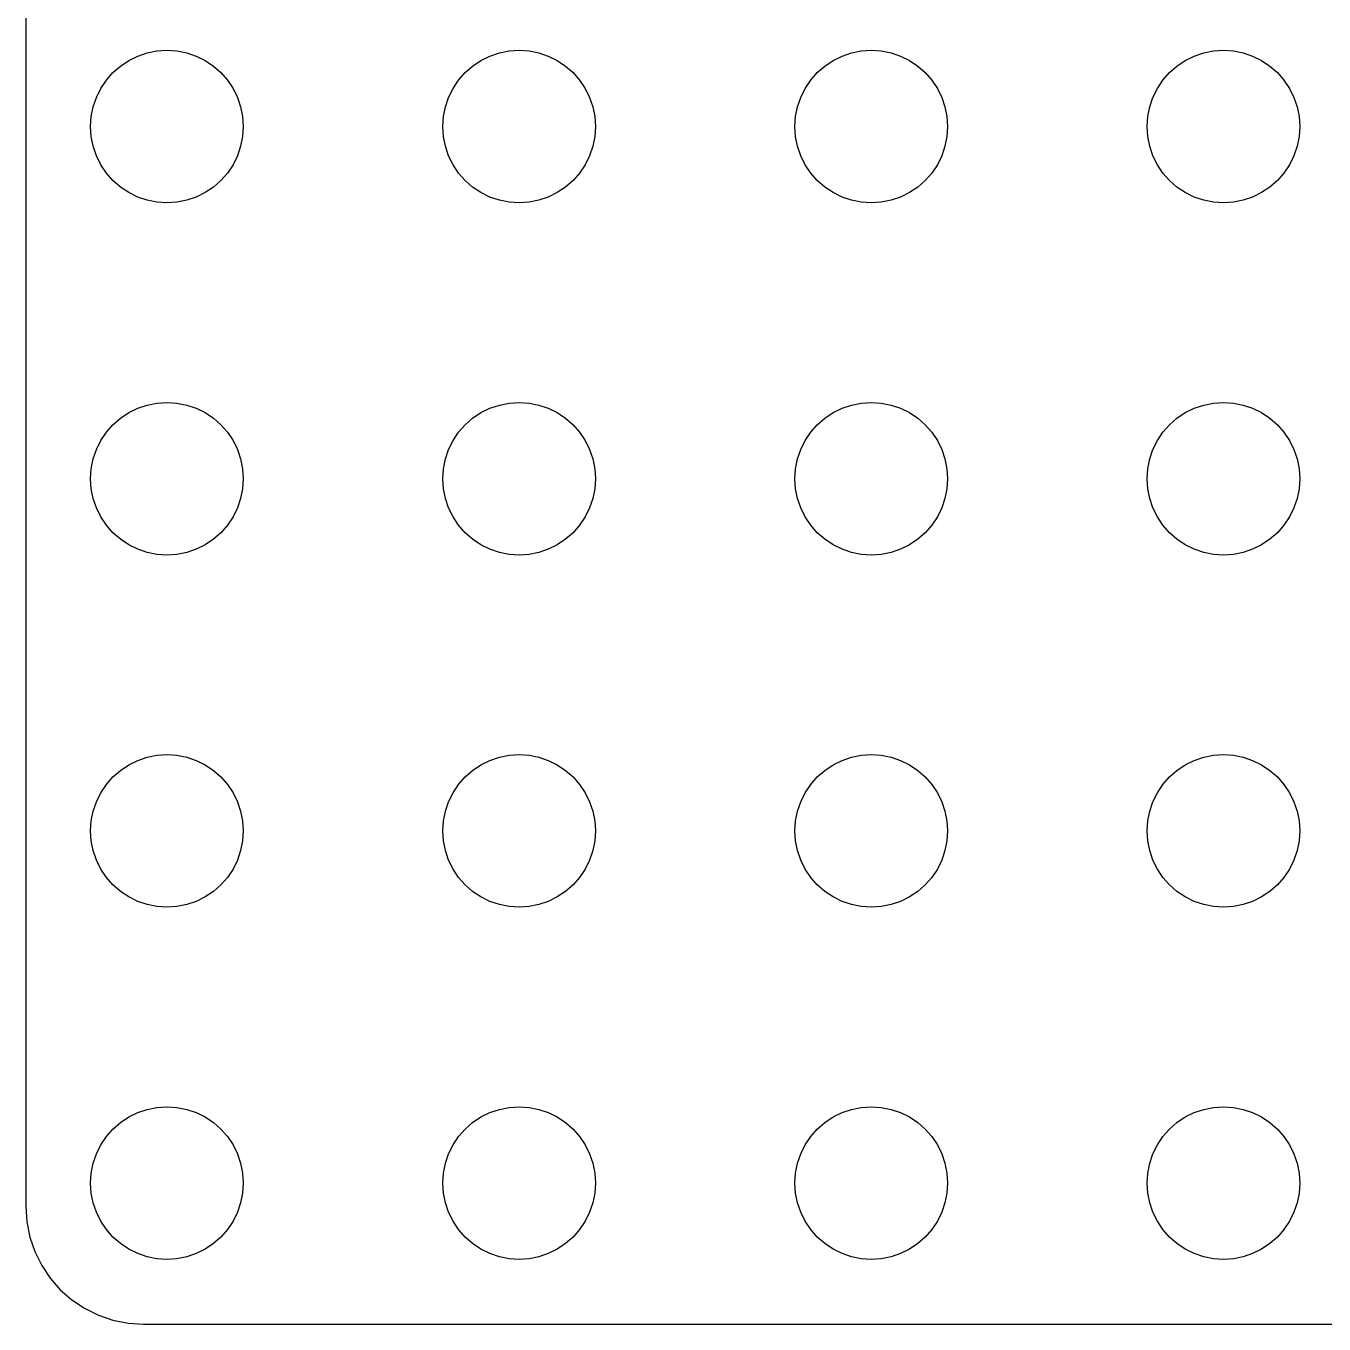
# Model space of a CAD drawing. Header units: metres. Extents: x -104 to 104, y -104 to 104.
# Drawn here: x -103.5 to -48.2, y -103.5 to -48.2 of the extents above; entities that cross this region are included whole.
import ezdxf

# ---------------------------------------------------------------- set-up
doc = ezdxf.new("R2010")
doc.units = ezdxf.units.M

msp = doc.modelspace()

# ---------------------------------------------------------------- linework, layer by layer
for p, q in [((-103.505, 98.505), (-103.505, -98.505)), ((-99.4785, -49.9216), (-99.125, -49.6854)), ((-99.125, -49.6854), (-98.7437, -49.4974)), ((-98.7437, -49.4974), (-98.3412, -49.3607)), ((-98.3412, -49.3607), (-97.9242, -49.2778)), ((-97.9242, -49.2778), (-97.5, -49.25)), ((-97.5, -49.25), (-97.0758, -49.2778)), ((-97.0758, -49.2778), (-96.6588, -49.3607)), ((-96.6588, -49.3607), (-96.2563, -49.4974)), ((-96.2563, -49.4974), (-95.875, -49.6854)), ((-95.875, -49.6854), (-95.5215, -49.9216)), ((-84.4785, -49.9216), (-84.125, -49.6854)), ((-84.125, -49.6854), (-83.7437, -49.4974)), ((-83.7437, -49.4974), (-83.3412, -49.3607)), ((-83.3412, -49.3607), (-82.9242, -49.2778)), ((-82.9242, -49.2778), (-82.5, -49.25)), ((-82.5, -49.25), (-82.0758, -49.2778)), ((-82.0758, -49.2778), (-81.6588, -49.3607)), ((-81.6588, -49.3607), (-81.2563, -49.4974)), ((-81.2563, -49.4974), (-80.875, -49.6854)), ((-80.875, -49.6854), (-80.5215, -49.9216)), ((-69.4785, -49.9216), (-69.125, -49.6854)), ((-69.125, -49.6854), (-68.7437, -49.4974)), ((-68.7437, -49.4974), (-68.3412, -49.3607)), ((-68.3412, -49.3607), (-67.9242, -49.2778)), ((-67.9242, -49.2778), (-67.5, -49.25)), ((-67.5, -49.25), (-67.0758, -49.2778)), ((-67.0758, -49.2778), (-66.6588, -49.3607)), ((-66.6588, -49.3607), (-66.2563, -49.4974)), ((-66.2563, -49.4974), (-65.875, -49.6854)), ((-65.875, -49.6854), (-65.5215, -49.9216)), ((-54.4785, -49.9216), (-54.125, -49.6854)), ((-54.125, -49.6854), (-53.7437, -49.4974)), ((-53.7437, -49.4974), (-53.3412, -49.3607)), ((-53.3412, -49.3607), (-52.9242, -49.2778)), ((-52.9242, -49.2778), (-52.5, -49.25)), ((-52.5, -49.25), (-52.0758, -49.2778)), ((-52.0758, -49.2778), (-51.6588, -49.3607)), ((-51.6588, -49.3607), (-51.2563, -49.4974)), ((-51.2563, -49.4974), (-50.875, -49.6854)), ((-50.875, -49.6854), (-50.5215, -49.9216)), ((-100.078, -50.5215), (-99.7981, -50.2019)), ((-99.7981, -50.2019), (-99.4785, -49.9216)), ((-95.5215, -49.9216), (-95.2019, -50.2019)), ((-95.2019, -50.2019), (-94.9216, -50.5215)), ((-85.0784, -50.5215), (-84.7981, -50.2019)), ((-84.7981, -50.2019), (-84.4785, -49.9216)), ((-80.5215, -49.9216), (-80.2019, -50.2019)), ((-80.2019, -50.2019), (-79.9216, -50.5215)), ((-70.0784, -50.5215), (-69.7981, -50.2019)), ((-69.7981, -50.2019), (-69.4785, -49.9216)), ((-65.5215, -49.9216), (-65.2019, -50.2019)), ((-65.2019, -50.2019), (-64.9216, -50.5215)), ((-55.0784, -50.5215), (-54.7981, -50.2019)), ((-54.7981, -50.2019), (-54.4785, -49.9216)), ((-50.5215, -49.9216), (-50.2019, -50.2019)), ((-50.2019, -50.2019), (-49.9216, -50.5215)), ((-100.315, -50.875), (-100.078, -50.5215)), ((-94.9216, -50.5215), (-94.6854, -50.875)), ((-85.3146, -50.875), (-85.0784, -50.5215)), ((-79.9216, -50.5215), (-79.6854, -50.875)), ((-70.3146, -50.875), (-70.0784, -50.5215)), ((-64.9216, -50.5215), (-64.6854, -50.875)), ((-55.3146, -50.875), (-55.0784, -50.5215)), ((-49.9216, -50.5215), (-49.6854, -50.875)), ((-100.639, -51.6588), (-100.503, -51.2563)), ((-100.503, -51.2563), (-100.315, -50.875)), ((-94.6854, -50.875), (-94.4974, -51.2563)), ((-94.4974, -51.2563), (-94.3607, -51.6588)), ((-85.6393, -51.6588), (-85.5026, -51.2563)), ((-85.5026, -51.2563), (-85.3146, -50.875)), ((-79.6854, -50.875), (-79.4974, -51.2563)), ((-79.4974, -51.2563), (-79.3607, -51.6588)), ((-70.6393, -51.6588), (-70.5026, -51.2563)), ((-70.5026, -51.2563), (-70.3146, -50.875)), ((-64.6854, -50.875), (-64.4974, -51.2563)), ((-64.4974, -51.2563), (-64.3607, -51.6588)), ((-55.6393, -51.6588), (-55.5026, -51.2563)), ((-55.5026, -51.2563), (-55.3146, -50.875)), ((-49.6854, -50.875), (-49.4974, -51.2563)), ((-49.4974, -51.2563), (-49.3607, -51.6588)), ((-100.722, -52.0758), (-100.639, -51.6588)), ((-94.3607, -51.6588), (-94.2778, -52.0758)), ((-85.7222, -52.0758), (-85.6393, -51.6588)), ((-79.3607, -51.6588), (-79.2778, -52.0758)), ((-70.7222, -52.0758), (-70.6393, -51.6588)), ((-64.3607, -51.6588), (-64.2778, -52.0758)), ((-55.7222, -52.0758), (-55.6393, -51.6588)), ((-49.3607, -51.6588), (-49.2778, -52.0758)), ((-100.75, -52.5), (-100.722, -52.0758)), ((-100.722, -52.9242), (-100.75, -52.5)), ((-94.2778, -52.0758), (-94.25, -52.5)), ((-94.25, -52.5), (-94.2778, -52.9242)), ((-85.75, -52.5), (-85.7222, -52.0758)), ((-85.7222, -52.9242), (-85.75, -52.5)), ((-79.2778, -52.0758), (-79.25, -52.5)), ((-79.25, -52.5), (-79.2778, -52.9242)), ((-70.75, -52.5), (-70.7222, -52.0758)), ((-70.7222, -52.9242), (-70.75, -52.5)), ((-64.2778, -52.0758), (-64.25, -52.5)), ((-64.25, -52.5), (-64.2778, -52.9242)), ((-55.75, -52.5), (-55.7222, -52.0758)), ((-55.7222, -52.9242), (-55.75, -52.5)), ((-49.2778, -52.0758), (-49.25, -52.5)), ((-49.25, -52.5), (-49.2778, -52.9242)), ((-100.639, -53.3412), (-100.722, -52.9242)), ((-94.2778, -52.9242), (-94.3607, -53.3412)), ((-85.6393, -53.3412), (-85.7222, -52.9242)), ((-79.2778, -52.9242), (-79.3607, -53.3412)), ((-70.6393, -53.3412), (-70.7222, -52.9242)), ((-64.2778, -52.9242), (-64.3607, -53.3412)), ((-55.6393, -53.3412), (-55.7222, -52.9242)), ((-49.2778, -52.9242), (-49.3607, -53.3412)), ((-100.503, -53.7437), (-100.639, -53.3412)), ((-94.3607, -53.3412), (-94.4974, -53.7437)), ((-85.5026, -53.7437), (-85.6393, -53.3412)), ((-79.3607, -53.3412), (-79.4974, -53.7437)), ((-70.5026, -53.7437), (-70.6393, -53.3412)), ((-64.3607, -53.3412), (-64.4974, -53.7437)), ((-55.5026, -53.7437), (-55.6393, -53.3412)), ((-49.3607, -53.3412), (-49.4974, -53.7437)), ((-100.315, -54.125), (-100.503, -53.7437)), ((-100.078, -54.4785), (-100.315, -54.125)), ((-94.6854, -54.125), (-94.9216, -54.4785)), ((-94.4974, -53.7437), (-94.6854, -54.125)), ((-85.3146, -54.125), (-85.5026, -53.7437)), ((-85.0784, -54.4785), (-85.3146, -54.125)), ((-79.6854, -54.125), (-79.9216, -54.4785)), ((-79.4974, -53.7437), (-79.6854, -54.125)), ((-70.3146, -54.125), (-70.5026, -53.7437)), ((-70.0784, -54.4785), (-70.3146, -54.125)), ((-64.6854, -54.125), (-64.9216, -54.4785)), ((-64.4974, -53.7437), (-64.6854, -54.125)), ((-55.3146, -54.125), (-55.5026, -53.7437)), ((-55.0784, -54.4785), (-55.3146, -54.125)), ((-49.6854, -54.125), (-49.9216, -54.4785)), ((-49.4974, -53.7437), (-49.6854, -54.125)), ((-99.7981, -54.7981), (-100.078, -54.4785)), ((-94.9216, -54.4785), (-95.2019, -54.7981)), ((-84.7981, -54.7981), (-85.0784, -54.4785)), ((-79.9216, -54.4785), (-80.2019, -54.7981)), ((-69.7981, -54.7981), (-70.0784, -54.4785)), ((-64.9216, -54.4785), (-65.2019, -54.7981)), ((-54.7981, -54.7981), (-55.0784, -54.4785)), ((-49.9216, -54.4785), (-50.2019, -54.7981)), ((-99.4785, -55.0784), (-99.7981, -54.7981)), ((-99.125, -55.3146), (-99.4785, -55.0784)), ((-95.5215, -55.0784), (-95.875, -55.3146)), ((-95.2019, -54.7981), (-95.5215, -55.0784)), ((-84.4785, -55.0784), (-84.7981, -54.7981)), ((-84.125, -55.3146), (-84.4785, -55.0784)), ((-80.5215, -55.0784), (-80.875, -55.3146)), ((-80.2019, -54.7981), (-80.5215, -55.0784)), ((-69.4785, -55.0784), (-69.7981, -54.7981)), ((-69.125, -55.3146), (-69.4785, -55.0784)), ((-65.5215, -55.0784), (-65.875, -55.3146)), ((-65.2019, -54.7981), (-65.5215, -55.0784)), ((-54.4785, -55.0784), (-54.7981, -54.7981)), ((-54.125, -55.3146), (-54.4785, -55.0784)), ((-50.5215, -55.0784), (-50.875, -55.3146)), ((-50.2019, -54.7981), (-50.5215, -55.0784)), ((-98.7437, -55.5026), (-99.125, -55.3146)), ((-98.3412, -55.6393), (-98.7437, -55.5026)), ((-97.9242, -55.7222), (-98.3412, -55.6393)), ((-97.5, -55.75), (-97.9242, -55.7222)), ((-97.0758, -55.7222), (-97.5, -55.75)), ((-96.6588, -55.6393), (-97.0758, -55.7222)), ((-96.2563, -55.5026), (-96.6588, -55.6393)), ((-95.875, -55.3146), (-96.2563, -55.5026)), ((-83.7437, -55.5026), (-84.125, -55.3146)), ((-83.3412, -55.6393), (-83.7437, -55.5026)), ((-82.9242, -55.7222), (-83.3412, -55.6393)), ((-82.5, -55.75), (-82.9242, -55.7222)), ((-82.0758, -55.7222), (-82.5, -55.75)), ((-81.6588, -55.6393), (-82.0758, -55.7222)), ((-81.2563, -55.5026), (-81.6588, -55.6393)), ((-80.875, -55.3146), (-81.2563, -55.5026)), ((-68.7437, -55.5026), (-69.125, -55.3146)), ((-68.3412, -55.6393), (-68.7437, -55.5026)), ((-67.9242, -55.7222), (-68.3412, -55.6393)), ((-67.5, -55.75), (-67.9242, -55.7222)), ((-67.0758, -55.7222), (-67.5, -55.75)), ((-66.6588, -55.6393), (-67.0758, -55.7222)), ((-66.2563, -55.5026), (-66.6588, -55.6393)), ((-65.875, -55.3146), (-66.2563, -55.5026)), ((-53.7437, -55.5026), (-54.125, -55.3146)), ((-53.3412, -55.6393), (-53.7437, -55.5026)), ((-52.9242, -55.7222), (-53.3412, -55.6393)), ((-52.5, -55.75), (-52.9242, -55.7222)), ((-52.0758, -55.7222), (-52.5, -55.75)), ((-51.6588, -55.6393), (-52.0758, -55.7222)), ((-51.2563, -55.5026), (-51.6588, -55.6393)), ((-50.875, -55.3146), (-51.2563, -55.5026)), ((-99.4785, -64.9216), (-99.125, -64.6854)), ((-99.125, -64.6854), (-98.7437, -64.4974)), ((-98.7437, -64.4974), (-98.3412, -64.3607)), ((-98.3412, -64.3607), (-97.9242, -64.2778)), ((-97.9242, -64.2778), (-97.5, -64.25)), ((-97.5, -64.25), (-97.0758, -64.2778)), ((-97.0758, -64.2778), (-96.6588, -64.3607)), ((-96.6588, -64.3607), (-96.2563, -64.4974)), ((-96.2563, -64.4974), (-95.875, -64.6854)), ((-95.875, -64.6854), (-95.5215, -64.9216)), ((-84.4785, -64.9216), (-84.125, -64.6854)), ((-84.125, -64.6854), (-83.7437, -64.4974)), ((-83.7437, -64.4974), (-83.3412, -64.3607)), ((-83.3412, -64.3607), (-82.9242, -64.2778)), ((-82.9242, -64.2778), (-82.5, -64.25)), ((-82.5, -64.25), (-82.0758, -64.2778)), ((-82.0758, -64.2778), (-81.6588, -64.3607)), ((-81.6588, -64.3607), (-81.2563, -64.4974)), ((-81.2563, -64.4974), (-80.875, -64.6854)), ((-80.875, -64.6854), (-80.5215, -64.9216)), ((-69.4785, -64.9216), (-69.125, -64.6854)), ((-69.125, -64.6854), (-68.7437, -64.4974)), ((-68.7437, -64.4974), (-68.3412, -64.3607)), ((-68.3412, -64.3607), (-67.9242, -64.2778)), ((-67.9242, -64.2778), (-67.5, -64.25)), ((-67.5, -64.25), (-67.0758, -64.2778)), ((-67.0758, -64.2778), (-66.6588, -64.3607)), ((-66.6588, -64.3607), (-66.2563, -64.4974)), ((-66.2563, -64.4974), (-65.875, -64.6854)), ((-65.875, -64.6854), (-65.5215, -64.9216)), ((-54.4785, -64.9216), (-54.125, -64.6854)), ((-54.125, -64.6854), (-53.7437, -64.4974)), ((-53.7437, -64.4974), (-53.3412, -64.3607)), ((-53.3412, -64.3607), (-52.9242, -64.2778)), ((-52.9242, -64.2778), (-52.5, -64.25)), ((-52.5, -64.25), (-52.0758, -64.2778)), ((-52.0758, -64.2778), (-51.6588, -64.3607)), ((-51.6588, -64.3607), (-51.2563, -64.4974)), ((-51.2563, -64.4974), (-50.875, -64.6854)), ((-50.875, -64.6854), (-50.5215, -64.9216)), ((-100.078, -65.5215), (-99.7981, -65.2019)), ((-99.7981, -65.2019), (-99.4785, -64.9216)), ((-95.5215, -64.9216), (-95.2019, -65.2019)), ((-95.2019, -65.2019), (-94.9216, -65.5215)), ((-85.0784, -65.5215), (-84.7981, -65.2019)), ((-84.7981, -65.2019), (-84.4785, -64.9216)), ((-80.5215, -64.9216), (-80.2019, -65.2019)), ((-80.2019, -65.2019), (-79.9216, -65.5215)), ((-70.0784, -65.5215), (-69.7981, -65.2019)), ((-69.7981, -65.2019), (-69.4785, -64.9216)), ((-65.5215, -64.9216), (-65.2019, -65.2019)), ((-65.2019, -65.2019), (-64.9216, -65.5215)), ((-55.0784, -65.5215), (-54.7981, -65.2019)), ((-54.7981, -65.2019), (-54.4785, -64.9216)), ((-50.5215, -64.9216), (-50.2019, -65.2019)), ((-50.2019, -65.2019), (-49.9216, -65.5215)), ((-100.315, -65.875), (-100.078, -65.5215)), ((-94.9216, -65.5215), (-94.6854, -65.875)), ((-85.3146, -65.875), (-85.0784, -65.5215)), ((-79.9216, -65.5215), (-79.6854, -65.875)), ((-70.3146, -65.875), (-70.0784, -65.5215)), ((-64.9216, -65.5215), (-64.6854, -65.875)), ((-55.3146, -65.875), (-55.0784, -65.5215)), ((-49.9216, -65.5215), (-49.6854, -65.875)), ((-100.639, -66.6588), (-100.503, -66.2563)), ((-100.503, -66.2563), (-100.315, -65.875)), ((-94.6854, -65.875), (-94.4974, -66.2563)), ((-94.4974, -66.2563), (-94.3607, -66.6588)), ((-85.6393, -66.6588), (-85.5026, -66.2563)), ((-85.5026, -66.2563), (-85.3146, -65.875)), ((-79.6854, -65.875), (-79.4974, -66.2563)), ((-79.4974, -66.2563), (-79.3607, -66.6588)), ((-70.6393, -66.6588), (-70.5026, -66.2563)), ((-70.5026, -66.2563), (-70.3146, -65.875)), ((-64.6854, -65.875), (-64.4974, -66.2563)), ((-64.4974, -66.2563), (-64.3607, -66.6588)), ((-55.6393, -66.6588), (-55.5026, -66.2563)), ((-55.5026, -66.2563), (-55.3146, -65.875)), ((-49.6854, -65.875), (-49.4974, -66.2563)), ((-49.4974, -66.2563), (-49.3607, -66.6588)), ((-100.722, -67.0758), (-100.639, -66.6588)), ((-94.3607, -66.6588), (-94.2778, -67.0758)), ((-85.7222, -67.0758), (-85.6393, -66.6588)), ((-79.3607, -66.6588), (-79.2778, -67.0758)), ((-70.7222, -67.0758), (-70.6393, -66.6588)), ((-64.3607, -66.6588), (-64.2778, -67.0758)), ((-55.7222, -67.0758), (-55.6393, -66.6588)), ((-49.3607, -66.6588), (-49.2778, -67.0758)), ((-100.75, -67.5), (-100.722, -67.0758)), ((-94.2778, -67.0758), (-94.25, -67.5)), ((-85.75, -67.5), (-85.7222, -67.0758)), ((-79.2778, -67.0758), (-79.25, -67.5)), ((-70.75, -67.5), (-70.7222, -67.0758)), ((-64.2778, -67.0758), (-64.25, -67.5)), ((-55.75, -67.5), (-55.7222, -67.0758)), ((-49.2778, -67.0758), (-49.25, -67.5)), ((-100.722, -67.9242), (-100.75, -67.5)), ((-100.639, -68.3412), (-100.722, -67.9242)), ((-94.2778, -67.9242), (-94.3607, -68.3412)), ((-94.25, -67.5), (-94.2778, -67.9242)), ((-85.7222, -67.9242), (-85.75, -67.5)), ((-85.6393, -68.3412), (-85.7222, -67.9242)), ((-79.2778, -67.9242), (-79.3607, -68.3412)), ((-79.25, -67.5), (-79.2778, -67.9242)), ((-70.7222, -67.9242), (-70.75, -67.5)), ((-70.6393, -68.3412), (-70.7222, -67.9242)), ((-64.2778, -67.9242), (-64.3607, -68.3412)), ((-64.25, -67.5), (-64.2778, -67.9242)), ((-55.7222, -67.9242), (-55.75, -67.5)), ((-55.6393, -68.3412), (-55.7222, -67.9242)), ((-49.2778, -67.9242), (-49.3607, -68.3412)), ((-49.25, -67.5), (-49.2778, -67.9242)), ((-100.503, -68.7437), (-100.639, -68.3412)), ((-94.3607, -68.3412), (-94.4974, -68.7437)), ((-85.5026, -68.7437), (-85.6393, -68.3412)), ((-79.3607, -68.3412), (-79.4974, -68.7437)), ((-70.5026, -68.7437), (-70.6393, -68.3412)), ((-64.3607, -68.3412), (-64.4974, -68.7437)), ((-55.5026, -68.7437), (-55.6393, -68.3412)), ((-49.3607, -68.3412), (-49.4974, -68.7437)), ((-100.315, -69.125), (-100.503, -68.7437)), ((-94.4974, -68.7437), (-94.6854, -69.125)), ((-85.3146, -69.125), (-85.5026, -68.7437)), ((-79.4974, -68.7437), (-79.6854, -69.125)), ((-70.3146, -69.125), (-70.5026, -68.7437)), ((-64.4974, -68.7437), (-64.6854, -69.125)), ((-55.3146, -69.125), (-55.5026, -68.7437)), ((-49.4974, -68.7437), (-49.6854, -69.125)), ((-100.078, -69.4785), (-100.315, -69.125)), ((-99.7981, -69.7981), (-100.078, -69.4785)), ((-94.9216, -69.4785), (-95.2019, -69.7981)), ((-94.6854, -69.125), (-94.9216, -69.4785)), ((-85.0784, -69.4785), (-85.3146, -69.125)), ((-84.7981, -69.7981), (-85.0784, -69.4785)), ((-79.9216, -69.4785), (-80.2019, -69.7981)), ((-79.6854, -69.125), (-79.9216, -69.4785)), ((-70.0784, -69.4785), (-70.3146, -69.125)), ((-69.7981, -69.7981), (-70.0784, -69.4785)), ((-64.9216, -69.4785), (-65.2019, -69.7981)), ((-64.6854, -69.125), (-64.9216, -69.4785)), ((-55.0784, -69.4785), (-55.3146, -69.125)), ((-54.7981, -69.7981), (-55.0784, -69.4785)), ((-49.9216, -69.4785), (-50.2019, -69.7981)), ((-49.6854, -69.125), (-49.9216, -69.4785)), ((-99.4785, -70.0784), (-99.7981, -69.7981)), ((-99.125, -70.3146), (-99.4785, -70.0784)), ((-95.5215, -70.0784), (-95.875, -70.3146)), ((-95.2019, -69.7981), (-95.5215, -70.0784)), ((-84.4785, -70.0784), (-84.7981, -69.7981)), ((-84.125, -70.3146), (-84.4785, -70.0784)), ((-80.5215, -70.0784), (-80.875, -70.3146)), ((-80.2019, -69.7981), (-80.5215, -70.0784)), ((-69.4785, -70.0784), (-69.7981, -69.7981)), ((-69.125, -70.3146), (-69.4785, -70.0784)), ((-65.5215, -70.0784), (-65.875, -70.3146)), ((-65.2019, -69.7981), (-65.5215, -70.0784)), ((-54.4785, -70.0784), (-54.7981, -69.7981)), ((-54.125, -70.3146), (-54.4785, -70.0784)), ((-50.5215, -70.0784), (-50.875, -70.3146)), ((-50.2019, -69.7981), (-50.5215, -70.0784)), ((-98.7437, -70.5026), (-99.125, -70.3146)), ((-98.3412, -70.6393), (-98.7437, -70.5026)), ((-97.9242, -70.7222), (-98.3412, -70.6393)), ((-97.5, -70.75), (-97.9242, -70.7222)), ((-97.0758, -70.7222), (-97.5, -70.75)), ((-96.6588, -70.6393), (-97.0758, -70.7222)), ((-96.2563, -70.5026), (-96.6588, -70.6393)), ((-95.875, -70.3146), (-96.2563, -70.5026)), ((-83.7437, -70.5026), (-84.125, -70.3146)), ((-83.3412, -70.6393), (-83.7437, -70.5026)), ((-82.9242, -70.7222), (-83.3412, -70.6393)), ((-82.5, -70.75), (-82.9242, -70.7222)), ((-82.0758, -70.7222), (-82.5, -70.75)), ((-81.6588, -70.6393), (-82.0758, -70.7222)), ((-81.2563, -70.5026), (-81.6588, -70.6393)), ((-80.875, -70.3146), (-81.2563, -70.5026)), ((-68.7437, -70.5026), (-69.125, -70.3146)), ((-68.3412, -70.6393), (-68.7437, -70.5026)), ((-67.9242, -70.7222), (-68.3412, -70.6393)), ((-67.5, -70.75), (-67.9242, -70.7222)), ((-67.0758, -70.7222), (-67.5, -70.75)), ((-66.6588, -70.6393), (-67.0758, -70.7222)), ((-66.2563, -70.5026), (-66.6588, -70.6393)), ((-65.875, -70.3146), (-66.2563, -70.5026)), ((-53.7437, -70.5026), (-54.125, -70.3146)), ((-53.3412, -70.6393), (-53.7437, -70.5026)), ((-52.9242, -70.7222), (-53.3412, -70.6393)), ((-52.5, -70.75), (-52.9242, -70.7222)), ((-52.0758, -70.7222), (-52.5, -70.75)), ((-51.6588, -70.6393), (-52.0758, -70.7222)), ((-51.2563, -70.5026), (-51.6588, -70.6393)), ((-50.875, -70.3146), (-51.2563, -70.5026)), ((-99.125, -79.6854), (-98.7437, -79.4974)), ((-98.7437, -79.4974), (-98.3412, -79.3607)), ((-98.3412, -79.3607), (-97.9242, -79.2778)), ((-97.9242, -79.2778), (-97.5, -79.25)), ((-97.5, -79.25), (-97.0758, -79.2778)), ((-97.0758, -79.2778), (-96.6588, -79.3607)), ((-96.6588, -79.3607), (-96.2563, -79.4974)), ((-96.2563, -79.4974), (-95.875, -79.6854)), ((-84.125, -79.6854), (-83.7437, -79.4974)), ((-83.7437, -79.4974), (-83.3412, -79.3607)), ((-83.3412, -79.3607), (-82.9242, -79.2778)), ((-82.9242, -79.2778), (-82.5, -79.25)), ((-82.5, -79.25), (-82.0758, -79.2778)), ((-82.0758, -79.2778), (-81.6588, -79.3607)), ((-81.6588, -79.3607), (-81.2563, -79.4974)), ((-81.2563, -79.4974), (-80.875, -79.6854)), ((-69.125, -79.6854), (-68.7437, -79.4974)), ((-68.7437, -79.4974), (-68.3412, -79.3607)), ((-68.3412, -79.3607), (-67.9242, -79.2778)), ((-67.9242, -79.2778), (-67.5, -79.25)), ((-67.5, -79.25), (-67.0758, -79.2778)), ((-67.0758, -79.2778), (-66.6588, -79.3607)), ((-66.6588, -79.3607), (-66.2563, -79.4974)), ((-66.2563, -79.4974), (-65.875, -79.6854)), ((-54.125, -79.6854), (-53.7437, -79.4974)), ((-53.7437, -79.4974), (-53.3412, -79.3607)), ((-53.3412, -79.3607), (-52.9242, -79.2778)), ((-52.9242, -79.2778), (-52.5, -79.25)), ((-52.5, -79.25), (-52.0758, -79.2778)), ((-52.0758, -79.2778), (-51.6588, -79.3607)), ((-51.6588, -79.3607), (-51.2563, -79.4974)), ((-51.2563, -79.4974), (-50.875, -79.6854)), ((-99.7981, -80.2019), (-99.4785, -79.9216)), ((-99.4785, -79.9216), (-99.125, -79.6854)), ((-95.875, -79.6854), (-95.5215, -79.9216)), ((-95.5215, -79.9216), (-95.2019, -80.2019)), ((-84.7981, -80.2019), (-84.4785, -79.9216)), ((-84.4785, -79.9216), (-84.125, -79.6854)), ((-80.875, -79.6854), (-80.5215, -79.9216)), ((-80.5215, -79.9216), (-80.2019, -80.2019)), ((-69.7981, -80.2019), (-69.4785, -79.9216)), ((-69.4785, -79.9216), (-69.125, -79.6854)), ((-65.875, -79.6854), (-65.5215, -79.9216)), ((-65.5215, -79.9216), (-65.2019, -80.2019)), ((-54.7981, -80.2019), (-54.4785, -79.9216)), ((-54.4785, -79.9216), (-54.125, -79.6854)), ((-50.875, -79.6854), (-50.5215, -79.9216)), ((-50.5215, -79.9216), (-50.2019, -80.2019)), ((-100.315, -80.875), (-100.078, -80.5215)), ((-100.078, -80.5215), (-99.7981, -80.2019)), ((-95.2019, -80.2019), (-94.9216, -80.5215)), ((-94.9216, -80.5215), (-94.6854, -80.875)), ((-85.3146, -80.875), (-85.0784, -80.5215)), ((-85.0784, -80.5215), (-84.7981, -80.2019)), ((-80.2019, -80.2019), (-79.9216, -80.5215)), ((-79.9216, -80.5215), (-79.6854, -80.875)), ((-70.3146, -80.875), (-70.0784, -80.5215)), ((-70.0784, -80.5215), (-69.7981, -80.2019)), ((-65.2019, -80.2019), (-64.9216, -80.5215)), ((-64.9216, -80.5215), (-64.6854, -80.875)), ((-55.3146, -80.875), (-55.0784, -80.5215)), ((-55.0784, -80.5215), (-54.7981, -80.2019)), ((-50.2019, -80.2019), (-49.9216, -80.5215)), ((-49.9216, -80.5215), (-49.6854, -80.875)), ((-100.639, -81.6588), (-100.503, -81.2563)), ((-100.503, -81.2563), (-100.315, -80.875)), ((-94.6854, -80.875), (-94.4974, -81.2563)), ((-94.4974, -81.2563), (-94.3607, -81.6588)), ((-85.6393, -81.6588), (-85.5026, -81.2563)), ((-85.5026, -81.2563), (-85.3146, -80.875)), ((-79.6854, -80.875), (-79.4974, -81.2563)), ((-79.4974, -81.2563), (-79.3607, -81.6588)), ((-70.6393, -81.6588), (-70.5026, -81.2563)), ((-70.5026, -81.2563), (-70.3146, -80.875)), ((-64.6854, -80.875), (-64.4974, -81.2563)), ((-64.4974, -81.2563), (-64.3607, -81.6588)), ((-55.6393, -81.6588), (-55.5026, -81.2563)), ((-55.5026, -81.2563), (-55.3146, -80.875)), ((-49.6854, -80.875), (-49.4974, -81.2563)), ((-49.4974, -81.2563), (-49.3607, -81.6588)), ((-100.722, -82.0758), (-100.639, -81.6588)), ((-94.3607, -81.6588), (-94.2778, -82.0758)), ((-85.7222, -82.0758), (-85.6393, -81.6588)), ((-79.3607, -81.6588), (-79.2778, -82.0758)), ((-70.7222, -82.0758), (-70.6393, -81.6588)), ((-64.3607, -81.6588), (-64.2778, -82.0758)), ((-55.7222, -82.0758), (-55.6393, -81.6588)), ((-49.3607, -81.6588), (-49.2778, -82.0758)), ((-100.75, -82.5), (-100.722, -82.0758)), ((-94.2778, -82.0758), (-94.25, -82.5)), ((-85.75, -82.5), (-85.7222, -82.0758)), ((-79.2778, -82.0758), (-79.25, -82.5)), ((-70.75, -82.5), (-70.7222, -82.0758)), ((-64.2778, -82.0758), (-64.25, -82.5)), ((-55.75, -82.5), (-55.7222, -82.0758)), ((-49.2778, -82.0758), (-49.25, -82.5)), ((-100.722, -82.9242), (-100.75, -82.5)), ((-100.639, -83.3412), (-100.722, -82.9242)), ((-94.2778, -82.9242), (-94.3607, -83.3412)), ((-94.25, -82.5), (-94.2778, -82.9242)), ((-85.7222, -82.9242), (-85.75, -82.5)), ((-85.6393, -83.3412), (-85.7222, -82.9242)), ((-79.2778, -82.9242), (-79.3607, -83.3412)), ((-79.25, -82.5), (-79.2778, -82.9242)), ((-70.7222, -82.9242), (-70.75, -82.5)), ((-70.6393, -83.3412), (-70.7222, -82.9242)), ((-64.2778, -82.9242), (-64.3607, -83.3412)), ((-64.25, -82.5), (-64.2778, -82.9242)), ((-55.7222, -82.9242), (-55.75, -82.5)), ((-55.6393, -83.3412), (-55.7222, -82.9242)), ((-49.2778, -82.9242), (-49.3607, -83.3412)), ((-49.25, -82.5), (-49.2778, -82.9242)), ((-100.503, -83.7437), (-100.639, -83.3412)), ((-94.3607, -83.3412), (-94.4974, -83.7437)), ((-85.5026, -83.7437), (-85.6393, -83.3412)), ((-79.3607, -83.3412), (-79.4974, -83.7437)), ((-70.5026, -83.7437), (-70.6393, -83.3412)), ((-64.3607, -83.3412), (-64.4974, -83.7437)), ((-55.5026, -83.7437), (-55.6393, -83.3412)), ((-49.3607, -83.3412), (-49.4974, -83.7437)), ((-100.315, -84.125), (-100.503, -83.7437)), ((-94.4974, -83.7437), (-94.6854, -84.125)), ((-85.3146, -84.125), (-85.5026, -83.7437)), ((-79.4974, -83.7437), (-79.6854, -84.125)), ((-70.3146, -84.125), (-70.5026, -83.7437)), ((-64.4974, -83.7437), (-64.6854, -84.125)), ((-55.3146, -84.125), (-55.5026, -83.7437)), ((-49.4974, -83.7437), (-49.6854, -84.125)), ((-100.078, -84.4785), (-100.315, -84.125)), ((-99.7981, -84.7981), (-100.078, -84.4785)), ((-94.9216, -84.4785), (-95.2019, -84.7981)), ((-94.6854, -84.125), (-94.9216, -84.4785)), ((-85.0784, -84.4785), (-85.3146, -84.125)), ((-84.7981, -84.7981), (-85.0784, -84.4785)), ((-79.9216, -84.4785), (-80.2019, -84.7981)), ((-79.6854, -84.125), (-79.9216, -84.4785)), ((-70.0784, -84.4785), (-70.3146, -84.125)), ((-69.7981, -84.7981), (-70.0784, -84.4785)), ((-64.9216, -84.4785), (-65.2019, -84.7981)), ((-64.6854, -84.125), (-64.9216, -84.4785)), ((-55.0784, -84.4785), (-55.3146, -84.125)), ((-54.7981, -84.7981), (-55.0784, -84.4785)), ((-49.9216, -84.4785), (-50.2019, -84.7981)), ((-49.6854, -84.125), (-49.9216, -84.4785)), ((-99.4785, -85.0784), (-99.7981, -84.7981)), ((-99.125, -85.3146), (-99.4785, -85.0784)), ((-95.5215, -85.0784), (-95.875, -85.3146)), ((-95.2019, -84.7981), (-95.5215, -85.0784)), ((-84.4785, -85.0784), (-84.7981, -84.7981)), ((-84.125, -85.3146), (-84.4785, -85.0784)), ((-80.5215, -85.0784), (-80.875, -85.3146)), ((-80.2019, -84.7981), (-80.5215, -85.0784)), ((-69.4785, -85.0784), (-69.7981, -84.7981)), ((-69.125, -85.3146), (-69.4785, -85.0784)), ((-65.5215, -85.0784), (-65.875, -85.3146)), ((-65.2019, -84.7981), (-65.5215, -85.0784)), ((-54.4785, -85.0784), (-54.7981, -84.7981)), ((-54.125, -85.3146), (-54.4785, -85.0784)), ((-50.5215, -85.0784), (-50.875, -85.3146)), ((-50.2019, -84.7981), (-50.5215, -85.0784)), ((-98.7437, -85.5026), (-99.125, -85.3146)), ((-98.3412, -85.6393), (-98.7437, -85.5026)), ((-97.9242, -85.7222), (-98.3412, -85.6393)), ((-96.6588, -85.6393), (-97.0758, -85.7222)), ((-96.2563, -85.5026), (-96.6588, -85.6393)), ((-95.875, -85.3146), (-96.2563, -85.5026)), ((-83.7437, -85.5026), (-84.125, -85.3146)), ((-83.3412, -85.6393), (-83.7437, -85.5026)), ((-82.9242, -85.7222), (-83.3412, -85.6393)), ((-81.6588, -85.6393), (-82.0758, -85.7222)), ((-81.2563, -85.5026), (-81.6588, -85.6393)), ((-80.875, -85.3146), (-81.2563, -85.5026)), ((-68.7437, -85.5026), (-69.125, -85.3146)), ((-68.3412, -85.6393), (-68.7437, -85.5026)), ((-67.9242, -85.7222), (-68.3412, -85.6393)), ((-66.6588, -85.6393), (-67.0758, -85.7222)), ((-66.2563, -85.5026), (-66.6588, -85.6393)), ((-65.875, -85.3146), (-66.2563, -85.5026)), ((-53.7437, -85.5026), (-54.125, -85.3146)), ((-53.3412, -85.6393), (-53.7437, -85.5026)), ((-52.9242, -85.7222), (-53.3412, -85.6393)), ((-51.6588, -85.6393), (-52.0758, -85.7222)), ((-51.2563, -85.5026), (-51.6588, -85.6393)), ((-50.875, -85.3146), (-51.2563, -85.5026)), ((-97.5, -85.75), (-97.9242, -85.7222)), ((-97.0758, -85.7222), (-97.5, -85.75)), ((-82.5, -85.75), (-82.9242, -85.7222)), ((-82.0758, -85.7222), (-82.5, -85.75)), ((-67.5, -85.75), (-67.9242, -85.7222)), ((-67.0758, -85.7222), (-67.5, -85.75)), ((-52.5, -85.75), (-52.9242, -85.7222)), ((-52.0758, -85.7222), (-52.5, -85.75)), ((-99.125, -94.6854), (-98.7437, -94.4974)), ((-98.7437, -94.4974), (-98.3412, -94.3607)), ((-98.3412, -94.3607), (-97.9242, -94.2778)), ((-97.9242, -94.2778), (-97.5, -94.25)), ((-97.5, -94.25), (-97.0758, -94.2778)), ((-97.0758, -94.2778), (-96.6588, -94.3607)), ((-96.6588, -94.3607), (-96.2563, -94.4974)), ((-96.2563, -94.4974), (-95.875, -94.6854)), ((-84.125, -94.6854), (-83.7437, -94.4974)), ((-83.7437, -94.4974), (-83.3412, -94.3607)), ((-83.3412, -94.3607), (-82.9242, -94.2778)), ((-82.9242, -94.2778), (-82.5, -94.25)), ((-82.5, -94.25), (-82.0758, -94.2778)), ((-82.0758, -94.2778), (-81.6588, -94.3607)), ((-81.6588, -94.3607), (-81.2563, -94.4974)), ((-81.2563, -94.4974), (-80.875, -94.6854)), ((-69.125, -94.6854), (-68.7437, -94.4974)), ((-68.7437, -94.4974), (-68.3412, -94.3607)), ((-68.3412, -94.3607), (-67.9242, -94.2778)), ((-67.9242, -94.2778), (-67.5, -94.25)), ((-67.5, -94.25), (-67.0758, -94.2778)), ((-67.0758, -94.2778), (-66.6588, -94.3607)), ((-66.6588, -94.3607), (-66.2563, -94.4974)), ((-66.2563, -94.4974), (-65.875, -94.6854)), ((-54.125, -94.6854), (-53.7437, -94.4974)), ((-53.7437, -94.4974), (-53.3412, -94.3607)), ((-53.3412, -94.3607), (-52.9242, -94.2778)), ((-52.9242, -94.2778), (-52.5, -94.25)), ((-52.5, -94.25), (-52.0758, -94.2778)), ((-52.0758, -94.2778), (-51.6588, -94.3607)), ((-51.6588, -94.3607), (-51.2563, -94.4974)), ((-51.2563, -94.4974), (-50.875, -94.6854)), ((-99.7981, -95.2019), (-99.4785, -94.9216)), ((-99.4785, -94.9216), (-99.125, -94.6854)), ((-95.875, -94.6854), (-95.5215, -94.9216)), ((-95.5215, -94.9216), (-95.2019, -95.2019)), ((-84.7981, -95.2019), (-84.4785, -94.9216)), ((-84.4785, -94.9216), (-84.125, -94.6854)), ((-80.875, -94.6854), (-80.5215, -94.9216)), ((-80.5215, -94.9216), (-80.2019, -95.2019)), ((-69.7981, -95.2019), (-69.4785, -94.9216)), ((-69.4785, -94.9216), (-69.125, -94.6854)), ((-65.875, -94.6854), (-65.5215, -94.9216)), ((-65.5215, -94.9216), (-65.2019, -95.2019)), ((-54.7981, -95.2019), (-54.4785, -94.9216)), ((-54.4785, -94.9216), (-54.125, -94.6854)), ((-50.875, -94.6854), (-50.5215, -94.9216)), ((-50.5215, -94.9216), (-50.2019, -95.2019)), ((-100.315, -95.875), (-100.078, -95.5215)), ((-100.078, -95.5215), (-99.7981, -95.2019)), ((-95.2019, -95.2019), (-94.9216, -95.5215)), ((-94.9216, -95.5215), (-94.6854, -95.875)), ((-85.3146, -95.875), (-85.0784, -95.5215)), ((-85.0784, -95.5215), (-84.7981, -95.2019)), ((-80.2019, -95.2019), (-79.9216, -95.5215)), ((-79.9216, -95.5215), (-79.6854, -95.875)), ((-70.3146, -95.875), (-70.0784, -95.5215)), ((-70.0784, -95.5215), (-69.7981, -95.2019)), ((-65.2019, -95.2019), (-64.9216, -95.5215)), ((-64.9216, -95.5215), (-64.6854, -95.875)), ((-55.3146, -95.875), (-55.0784, -95.5215)), ((-55.0784, -95.5215), (-54.7981, -95.2019)), ((-50.2019, -95.2019), (-49.9216, -95.5215)), ((-49.9216, -95.5215), (-49.6854, -95.875)), ((-100.503, -96.2563), (-100.315, -95.875)), ((-94.6854, -95.875), (-94.4974, -96.2563)), ((-85.5026, -96.2563), (-85.3146, -95.875)), ((-79.6854, -95.875), (-79.4974, -96.2563)), ((-70.5026, -96.2563), (-70.3146, -95.875)), ((-64.6854, -95.875), (-64.4974, -96.2563)), ((-55.5026, -96.2563), (-55.3146, -95.875)), ((-49.6854, -95.875), (-49.4974, -96.2563)), ((-100.722, -97.0758), (-100.639, -96.6588)), ((-100.639, -96.6588), (-100.503, -96.2563)), ((-94.4974, -96.2563), (-94.3607, -96.6588)), ((-94.3607, -96.6588), (-94.2778, -97.0758)), ((-85.7222, -97.0758), (-85.6393, -96.6588)), ((-85.6393, -96.6588), (-85.5026, -96.2563)), ((-79.4974, -96.2563), (-79.3607, -96.6588)), ((-79.3607, -96.6588), (-79.2778, -97.0758)), ((-70.7222, -97.0758), (-70.6393, -96.6588)), ((-70.6393, -96.6588), (-70.5026, -96.2563)), ((-64.4974, -96.2563), (-64.3607, -96.6588)), ((-64.3607, -96.6588), (-64.2778, -97.0758)), ((-55.7222, -97.0758), (-55.6393, -96.6588)), ((-55.6393, -96.6588), (-55.5026, -96.2563)), ((-49.4974, -96.2563), (-49.3607, -96.6588)), ((-49.3607, -96.6588), (-49.2778, -97.0758)), ((-100.75, -97.5), (-100.722, -97.0758)), ((-94.2778, -97.0758), (-94.25, -97.5)), ((-85.75, -97.5), (-85.7222, -97.0758)), ((-79.2778, -97.0758), (-79.25, -97.5)), ((-70.75, -97.5), (-70.7222, -97.0758)), ((-64.2778, -97.0758), (-64.25, -97.5)), ((-55.75, -97.5), (-55.7222, -97.0758)), ((-49.2778, -97.0758), (-49.25, -97.5)), ((-100.722, -97.9242), (-100.75, -97.5)), ((-94.25, -97.5), (-94.2778, -97.9242)), ((-85.7222, -97.9242), (-85.75, -97.5)), ((-79.25, -97.5), (-79.2778, -97.9242)), ((-70.7222, -97.9242), (-70.75, -97.5)), ((-64.25, -97.5), (-64.2778, -97.9242)), ((-55.7222, -97.9242), (-55.75, -97.5)), ((-49.25, -97.5), (-49.2778, -97.9242)), ((-100.639, -98.3412), (-100.722, -97.9242)), ((-100.503, -98.7437), (-100.639, -98.3412)), ((-94.3607, -98.3412), (-94.4974, -98.7437)), ((-94.2778, -97.9242), (-94.3607, -98.3412)), ((-85.6393, -98.3412), (-85.7222, -97.9242)), ((-85.5026, -98.7437), (-85.6393, -98.3412)), ((-79.3607, -98.3412), (-79.4974, -98.7437)), ((-79.2778, -97.9242), (-79.3607, -98.3412)), ((-70.6393, -98.3412), (-70.7222, -97.9242)), ((-70.5026, -98.7437), (-70.6393, -98.3412)), ((-64.3607, -98.3412), (-64.4974, -98.7437)), ((-64.2778, -97.9242), (-64.3607, -98.3412)), ((-55.6393, -98.3412), (-55.7222, -97.9242)), ((-55.5026, -98.7437), (-55.6393, -98.3412)), ((-49.3607, -98.3412), (-49.4974, -98.7437)), ((-49.2778, -97.9242), (-49.3607, -98.3412)), ((-103.505, -98.505), (-103.462, -99.1576)), ((-100.315, -99.125), (-100.503, -98.7437)), ((-94.4974, -98.7437), (-94.6854, -99.125)), ((-85.3146, -99.125), (-85.5026, -98.7437)), ((-79.4974, -98.7437), (-79.6854, -99.125)), ((-70.3146, -99.125), (-70.5026, -98.7437)), ((-64.4974, -98.7437), (-64.6854, -99.125)), ((-55.3146, -99.125), (-55.5026, -98.7437)), ((-49.4974, -98.7437), (-49.6854, -99.125)), ((-103.462, -99.1576), (-103.335, -99.7991)), ((-100.078, -99.4785), (-100.315, -99.125)), ((-99.7981, -99.7981), (-100.078, -99.4785)), ((-94.9216, -99.4785), (-95.2019, -99.7981)), ((-94.6854, -99.125), (-94.9216, -99.4785)), ((-85.0784, -99.4785), (-85.3146, -99.125)), ((-84.7981, -99.7981), (-85.0784, -99.4785)), ((-79.9216, -99.4785), (-80.2019, -99.7981)), ((-79.6854, -99.125), (-79.9216, -99.4785)), ((-70.0784, -99.4785), (-70.3146, -99.125)), ((-69.7981, -99.7981), (-70.0784, -99.4785)), ((-64.9216, -99.4785), (-65.2019, -99.7981)), ((-64.6854, -99.125), (-64.9216, -99.4785)), ((-55.0784, -99.4785), (-55.3146, -99.125)), ((-54.7981, -99.7981), (-55.0784, -99.4785)), ((-49.9216, -99.4785), (-50.2019, -99.7981)), ((-49.6854, -99.125), (-49.9216, -99.4785)), ((-103.335, -99.7991), (-103.124, -100.418)), ((-99.4785, -100.078), (-99.7981, -99.7981)), ((-95.2019, -99.7981), (-95.5215, -100.078)), ((-84.4785, -100.078), (-84.7981, -99.7981)), ((-80.2019, -99.7981), (-80.5215, -100.078)), ((-69.4785, -100.078), (-69.7981, -99.7981)), ((-65.2019, -99.7981), (-65.5215, -100.078)), ((-54.4785, -100.078), (-54.7981, -99.7981)), ((-50.2019, -99.7981), (-50.5215, -100.078)), ((-103.124, -100.418), (-102.835, -101.005)), ((-99.125, -100.315), (-99.4785, -100.078)), ((-98.7437, -100.503), (-99.125, -100.315)), ((-98.3412, -100.639), (-98.7437, -100.503)), ((-96.2563, -100.503), (-96.6588, -100.639)), ((-95.875, -100.315), (-96.2563, -100.503)), ((-95.5215, -100.078), (-95.875, -100.315)), ((-84.125, -100.315), (-84.4785, -100.078)), ((-83.7437, -100.503), (-84.125, -100.315)), ((-83.3412, -100.639), (-83.7437, -100.503)), ((-81.2563, -100.503), (-81.6588, -100.639)), ((-80.875, -100.315), (-81.2563, -100.503)), ((-80.5215, -100.078), (-80.875, -100.315)), ((-69.125, -100.315), (-69.4785, -100.078)), ((-68.7437, -100.503), (-69.125, -100.315)), ((-68.3412, -100.639), (-68.7437, -100.503)), ((-66.2563, -100.503), (-66.6588, -100.639)), ((-65.875, -100.315), (-66.2563, -100.503)), ((-65.5215, -100.078), (-65.875, -100.315)), ((-54.125, -100.315), (-54.4785, -100.078)), ((-53.7437, -100.503), (-54.125, -100.315)), ((-53.3412, -100.639), (-53.7437, -100.503)), ((-51.2563, -100.503), (-51.6588, -100.639)), ((-50.875, -100.315), (-51.2563, -100.503)), ((-50.5215, -100.078), (-50.875, -100.315)), ((-102.835, -101.005), (-102.472, -101.549)), ((-97.9242, -100.722), (-98.3412, -100.639)), ((-97.5, -100.75), (-97.9242, -100.722)), ((-97.0758, -100.722), (-97.5, -100.75)), ((-96.6588, -100.639), (-97.0758, -100.722)), ((-82.9242, -100.722), (-83.3412, -100.639)), ((-82.5, -100.75), (-82.9242, -100.722)), ((-82.0758, -100.722), (-82.5, -100.75)), ((-81.6588, -100.639), (-82.0758, -100.722)), ((-67.9242, -100.722), (-68.3412, -100.639)), ((-67.5, -100.75), (-67.9242, -100.722)), ((-67.0758, -100.722), (-67.5, -100.75)), ((-66.6588, -100.639), (-67.0758, -100.722)), ((-52.9242, -100.722), (-53.3412, -100.639)), ((-52.5, -100.75), (-52.9242, -100.722)), ((-52.0758, -100.722), (-52.5, -100.75)), ((-51.6588, -100.639), (-52.0758, -100.722)), ((-102.472, -101.549), (-102.041, -102.041)), ((-102.041, -102.041), (-101.549, -102.472)), ((-101.549, -102.472), (-101.005, -102.835)), ((-101.005, -102.835), (-100.418, -103.124)), ((-100.418, -103.124), (-99.7991, -103.335)), ((-99.7991, -103.335), (-99.1576, -103.462)), ((-99.1576, -103.462), (-98.505, -103.505)), ((-98.505, -103.505), (98.505, -103.505))]:
    msp.add_line(p, q)

doc.saveas('drawing.dxf')
